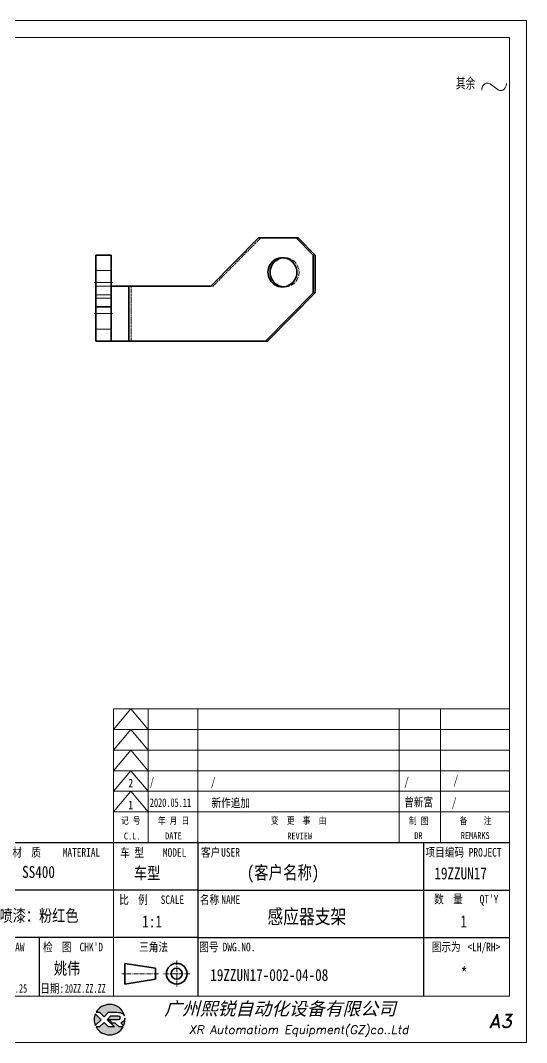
# Model space of a CAD drawing. Header units: millimetres. Extents: x 53130 to 124945, y -23470 to -1811.
# Drawn here: x 54589.2 to 54736.3, y -2526.1 to -2229.1 of the extents above; entities that cross this region are included whole.
import ezdxf
from ezdxf.enums import TextEntityAlignment as Align

# ---------------------------------------------------------------- set-up
doc = ezdxf.new("R2010")
doc.units = ezdxf.units.MM
doc.header["$LTSCALE"] = 0.5
for name, pattern in [('AM_ISO02W050x2', [3.75, 3, -0.75]), ('AM_ISO08W050x2', [9, 6, -0.75, 1.5, -0.75]), ('CENTER', [2, 1.25, -0.25, 0.25, -0.25]), ('DOT2', [0.125, 0, -0.125])]:
    doc.linetypes.add(name, pattern=pattern)
for name, color, linetype in [('DIM', 3, 'Continuous'), ('layer 1', 7, 'Continuous'), ('图\\M+19E79\\M+195B6\\M+18E9A', 7, 'Continuous'), ('图号', 7, 'Continuous'), ('图名', 7, 'Continuous'), ('数量', 7, 'Continuous'), ('材质', 7, 'Continuous'), ('表面处理', 7, 'Continuous'), ('车型', 7, 'Continuous')]:
    doc.layers.add(name, color=color, linetype=linetype)
for name, color, linetype, lineweight in [('中心线', 2, 'AM_ISO08W050x2', 18), ('图框', 7, 'Continuous', 18), ('标注线', 3, 'Continuous', 18), ('粗实线', 7, 'Continuous', 35), ('虚线', 1, 'AM_ISO02W050x2', 18)]:
    doc.layers.add(name, color=color, linetype=linetype, lineweight=lineweight)
doc.layers.add('打印', color=7, linetype='Continuous', lineweight=15, plot=False)
doc.layers.add('打印-禁用', color=7, linetype='Continuous', lineweight=15, plot=False)
doc.styles.add('STYLE1', font='')
doc.styles.add('国标', font='simfang.ttf', dxfattribs={"width": 0.8})
doc.styles.add('机械长仿宋', font='gbenor.shx', dxfattribs={"height": 1, "bigfont": 'gbcbig.shx'})
doc.styles.add('标题\\M+18E9A', font='romand.shx', dxfattribs={"oblique": 10, "bigfont": 'bigfont.shx'})
doc.styles.get('STYLE1').set_extended_font_data('SimSun')

# ---------------------------------------------------------------- blocks, each defined once
blk = doc.blocks.new('XR')
at = {"true_color": 0xfc8000}
h = blk.add_hatch(color=30, dxfattribs=at)
h.set_gradient(color1=(252, 128, 0), rotation=240, one_color=1, tint=1, name='INVCURVED')
edge = h.paths.add_edge_path()
edge.add_spline(control_points=[(-434.18, -5928.47), (-433.9, -5928.74), (-433.63, -5929.01), (-433.63, -5929.01), (-433.63, -5929.01), (-433.63, -5929.01), (-433.36, -5928.74), (-433.09, -5928.47)], knot_values=[0.5625, 0.5625, 0.5625, 0.5625, 0.625, 0.625, 0.625, 0.625, 0.6875, 0.6875, 0.6875, 0.6875], degree=3, periodic=0)
edge.add_spline(control_points=[(-433.09, -5928.47), (-432.82, -5928.2), (-432.54, -5927.93), (-432.54, -5927.93), (-432.54, -5927.93), (-432.54, -5927.93), (-432.04, -5927.93), (-431.53, -5927.93)], knot_values=[0.4375, 0.4375, 0.4375, 0.4375, 0.5, 0.5, 0.5, 0.5, 0.5625, 0.5625, 0.5625, 0.5625], degree=3, periodic=0)
edge.add_spline(control_points=[(-431.53, -5927.93), (-431.03, -5927.93), (-430.52, -5927.93), (-430.52, -5927.93), (-430.52, -5927.93), (-430, -5927.93), (-429.43, -5927.96), (-429.01, -5928.33)], knot_values=[0.25, 0.25, 0.25, 0.25, 0.3125, 0.3125, 0.3125, 0.3125, 0.4375, 0.4375, 0.4375, 0.4375], degree=3, periodic=0)
edge.add_spline(control_points=[(-429.01, -5928.33), (-428.88, -5928.44), (-428.78, -5928.59), (-428.71, -5928.75)], knot_values=[0.125, 0.125, 0.125, 0.125, 0.25, 0.25, 0.25, 0.25], degree=3, periodic=0)
edge.add_spline(control_points=[(-428.71, -5928.75), (-429.13, -5927.18), (-430.58, -5926.02), (-432.31, -5926.02)], knot_values=[0, 0, 0, 0, 0.125, 0.125, 0.125, 0.125], degree=3, periodic=0)
edge.add_spline(control_points=[(-432.31, -5926.02), (-433.72, -5926.02), (-434.94, -5926.79), (-435.58, -5927.93)], knot_values=[0.875, 0.875, 0.875, 0.875, 1, 1, 1, 1], degree=3, periodic=0)
edge.add_spline(control_points=[(-435.58, -5927.93), (-435.58, -5927.93), (-434.72, -5927.93), (-434.72, -5927.93), (-434.72, -5927.93), (-434.72, -5927.93), (-434.45, -5928.2), (-434.18, -5928.47)], knot_values=[0.6875, 0.6875, 0.6875, 0.6875, 0.8125, 0.8125, 0.8125, 0.8125, 0.875, 0.875, 0.875, 0.875], degree=3, periodic=0)
edge = h.paths.add_edge_path()
edge.add_spline(control_points=[(-434.79, -5929.26), (-435.04, -5929.02), (-435.34, -5928.72), (-435.54, -5928.53)], knot_values=[0.562504, 0.562504, 0.562504, 0.562504, 0.656252, 0.656252, 0.656252, 0.656252], degree=3, periodic=0)
edge.add_spline(control_points=[(-435.54, -5928.53), (-435.67, -5928.4), (-435.76, -5928.31), (-435.76, -5928.31), (-435.76, -5928.31), (-435.94, -5928.74), (-436.03, -5929.21), (-436.03, -5929.71)], knot_values=[0.25, 0.25, 0.25, 0.25, 0.312504, 0.312504, 0.312504, 0.312504, 0.562504, 0.562504, 0.562504, 0.562504], degree=3, periodic=0)
edge.add_spline(control_points=[(-436.03, -5929.71), (-436.03, -5930.2), (-435.94, -5930.67), (-435.76, -5931.1), (-435.76, -5931.1), (-435.4, -5930.75), (-435.05, -5930.4)], knot_values=[0.874998, 0.874998, 0.874998, 0.874998, 1.124998, 1.124998, 1.124998, 1.25, 1.25, 1.25, 1.25], degree=3, periodic=0)
edge.add_spline(control_points=[(-435.05, -5930.4), (-434.7, -5930.05), (-434.34, -5929.71), (-434.34, -5929.71), (-434.34, -5929.71), (-434.34, -5929.71), (-434.34, -5929.71), (-434.34, -5929.71)], knot_values=[0.749878, 0.749878, 0.749878, 0.749878, 0.874875, 0.874875, 0.874875, 0.874875, 0.874998, 0.874998, 0.874998, 0.874998], degree=3, periodic=0)
edge.add_spline(control_points=[(-434.34, -5929.71), (-434.34, -5929.71), (-434.34, -5929.71), (-434.34, -5929.71)], knot_values=[0.749634, 0.749634, 0.749634, 0.749634, 0.749817, 0.749817, 0.749817, 0.749817], degree=3, periodic=0)
edge.add_spline(control_points=[(-434.35, -5929.7), (-434.35, -5929.7), (-434.35, -5929.7), (-434.35, -5929.7)], knot_values=[0.738281, 0.738281, 0.738281, 0.738281, 0.742188, 0.742188, 0.742188, 0.742188], degree=3, periodic=0)
edge.add_spline(control_points=[(-434.35, -5929.7), (-434.36, -5929.69), (-434.37, -5929.68), (-434.38, -5929.67)], knot_values=[0.726563, 0.726563, 0.726563, 0.726563, 0.738281, 0.738281, 0.738281, 0.738281], degree=3, periodic=0)
edge.add_spline(control_points=[(-434.38, -5929.67), (-434.38, -5929.66), (-434.39, -5929.65), (-434.4, -5929.65)], knot_values=[0.718751, 0.718751, 0.718751, 0.718751, 0.726563, 0.726563, 0.726563, 0.726563], degree=3, periodic=0)
edge.add_spline(control_points=[(-434.4, -5929.65), (-434.42, -5929.63), (-434.45, -5929.6), (-434.47, -5929.58)], knot_values=[0.703126, 0.703126, 0.703126, 0.703126, 0.718751, 0.718751, 0.718751, 0.718751], degree=3, periodic=0)
edge.add_spline(control_points=[(-434.47, -5929.58), (-434.5, -5929.55), (-434.53, -5929.52), (-434.56, -5929.49)], knot_values=[0.687501, 0.687501, 0.687501, 0.687501, 0.703126, 0.703126, 0.703126, 0.703126], degree=3, periodic=0)
edge.add_spline(control_points=[(-434.56, -5929.49), (-434.63, -5929.42), (-434.71, -5929.35), (-434.79, -5929.26)], knot_values=[0.656252, 0.656252, 0.656252, 0.656252, 0.687501, 0.687501, 0.687501, 0.687501], degree=3, periodic=0)
at = {"true_color": 0x0348ff}
h = blk.add_hatch(color=160, dxfattribs=at)
h.set_gradient(color1=(3, 72, 255), color2=(0, 41, 153), one_color=1, tint=0.3, name='HEMISPHERICAL')
edge = h.paths.add_edge_path()
edge.add_spline(control_points=[(-432.54, -5929.67), (-432.26, -5929.95), (-431.94, -5930.23), (-431.66, -5930.51), (-431.66, -5930.51), (-431.66, -5930.51), (-431.66, -5930.51), (-431.66, -5930.51)], knot_values=[0.736842, 0.736842, 0.736842, 0.736842, 0.789474, 0.789474, 0.789474, 0.789474, 0.802633, 0.802633, 0.802633, 0.802633], degree=3, periodic=0)
edge.add_spline(control_points=[(-431.66, -5930.51), (-431.65, -5930.51), (-431.65, -5930.52), (-431.65, -5930.52)], knot_values=[0.802633, 0.802633, 0.802633, 0.802633, 0.815791, 0.815791, 0.815791, 0.815791], degree=3, periodic=0)
edge.add_spline(control_points=[(-431.65, -5930.52), (-431.64, -5930.53), (-431.64, -5930.53), (-431.64, -5930.53)], knot_values=[0.815791, 0.815791, 0.815791, 0.815791, 0.82237, 0.82237, 0.82237, 0.82237], degree=3, periodic=0)
edge.add_spline(control_points=[(-431.64, -5930.53), (-431.64, -5930.53), (-431.64, -5930.53), (-431.63, -5930.54)], knot_values=[0.82237, 0.82237, 0.82237, 0.82237, 0.828949, 0.828949, 0.828949, 0.828949], degree=3, periodic=0)
edge.add_spline(control_points=[(-431.63, -5930.54), (-431.63, -5930.54), (-431.63, -5930.54), (-431.63, -5930.54), (-431.63, -5930.54), (-431.63, -5930.54), (-431.59, -5930.54), (-431.52, -5930.54)], knot_values=[0.841901, 0.841901, 0.841901, 0.841901, 0.842105, 0.842105, 0.842105, 0.842105, 0.855264, 0.855264, 0.855264, 0.855264], degree=3, periodic=0)
edge.add_spline(control_points=[(-431.52, -5930.54), (-431.46, -5930.54), (-431.38, -5930.54), (-431.3, -5930.54)], knot_values=[0.855264, 0.855264, 0.855264, 0.855264, 0.868422, 0.868422, 0.868422, 0.868422], degree=3, periodic=0)
edge.add_spline(control_points=[(-431.3, -5930.54), (-431.26, -5930.54), (-431.22, -5930.54), (-431.18, -5930.54)], knot_values=[0.868422, 0.868422, 0.868422, 0.868422, 0.875, 0.875, 0.875, 0.875], degree=3, periodic=0)
edge.add_spline(control_points=[(-431.18, -5930.54), (-431.14, -5930.54), (-431.1, -5930.54), (-431.07, -5930.54)], knot_values=[0.875, 0.875, 0.875, 0.875, 0.881579, 0.881579, 0.881579, 0.881579], degree=3, periodic=0)
edge.add_spline(control_points=[(-431.07, -5930.54), (-431.05, -5930.54), (-431.04, -5930.54), (-431.03, -5930.54)], knot_values=[0.881579, 0.881579, 0.881579, 0.881579, 0.884869, 0.884869, 0.884869, 0.884869], degree=3, periodic=0)
edge.add_spline(control_points=[(-431.03, -5930.54), (-431.02, -5930.54), (-431, -5930.54), (-431, -5930.54)], knot_values=[0.884869, 0.884869, 0.884869, 0.884869, 0.888158, 0.888158, 0.888158, 0.888158], degree=3, periodic=0)
edge.add_spline(control_points=[(-431, -5930.54), (-430.99, -5930.54), (-430.99, -5930.54), (-430.98, -5930.54)], knot_values=[0.888158, 0.888158, 0.888158, 0.888158, 0.889803, 0.889803, 0.889803, 0.889803], degree=3, periodic=0)
edge.add_spline(control_points=[(-430.98, -5930.54), (-430.98, -5930.54), (-430.98, -5930.54), (-430.97, -5930.54)], knot_values=[0.889803, 0.889803, 0.889803, 0.889803, 0.891447, 0.891447, 0.891447, 0.891447], degree=3, periodic=0)
edge.add_spline(control_points=[(-430.97, -5930.54), (-430.97, -5930.54), (-430.97, -5930.54), (-430.97, -5930.54)], knot_values=[0.891447, 0.891447, 0.891447, 0.891447, 0.89227, 0.89227, 0.89227, 0.89227], degree=3, periodic=0)
edge.add_spline(control_points=[(-430.97, -5930.54), (-430.97, -5930.54), (-430.97, -5930.54), (-430.97, -5930.54)], knot_values=[0.89227, 0.89227, 0.89227, 0.89227, 0.893092, 0.893092, 0.893092, 0.893092], degree=3, periodic=0)
edge.add_spline(control_points=[(-430.97, -5930.54), (-430.97, -5930.54), (-430.97, -5930.54), (-430.97, -5930.54)], knot_values=[0.893092, 0.893092, 0.893092, 0.893092, 0.893503, 0.893503, 0.893503, 0.893503], degree=3, periodic=0)
edge.add_spline(control_points=[(-430.97, -5930.54), (-430.97, -5930.54), (-430.97, -5930.54), (-430.97, -5930.54)], knot_values=[0.893503, 0.893503, 0.893503, 0.893503, 0.893914, 0.893914, 0.893914, 0.893914], degree=3, periodic=0)
edge.add_spline(control_points=[(-430.97, -5930.54), (-430.97, -5930.54), (-430.97, -5930.54), (-430.97, -5930.54)], knot_values=[0.893914, 0.893914, 0.893914, 0.893914, 0.89412, 0.89412, 0.89412, 0.89412], degree=3, periodic=0)
edge.add_spline(control_points=[(-430.97, -5930.54), (-430.97, -5930.54), (-430.97, -5930.54), (-430.97, -5930.54)], knot_values=[0.89412, 0.89412, 0.89412, 0.89412, 0.894326, 0.894326, 0.894326, 0.894326], degree=3, periodic=0)
edge.add_spline(control_points=[(-430.97, -5930.54), (-430.97, -5930.54), (-430.97, -5930.54), (-430.97, -5930.54)], knot_values=[0.894428, 0.894428, 0.894428, 0.894428, 0.894531, 0.894531, 0.894531, 0.894531], degree=3, periodic=0)
edge.add_spline(control_points=[(-430.97, -5930.54), (-430.97, -5930.54), (-430.97, -5930.54), (-430.97, -5930.54)], knot_values=[0.894531, 0.894531, 0.894531, 0.894531, 0.894583, 0.894583, 0.894583, 0.894583], degree=3, periodic=0)
edge.add_spline(control_points=[(-430.97, -5930.54), (-430.97, -5930.54), (-430.97, -5930.54), (-430.97, -5930.54), (-430.97, -5930.54), (-430.97, -5930.54), (-430.73, -5930.78), (-430.49, -5931.01)], knot_values=[0.894685, 0.894685, 0.894685, 0.894685, 0.894737, 0.894737, 0.894737, 0.894737, 0.921052, 0.921052, 0.921052, 0.921052], degree=3, periodic=0)
edge.add_spline(control_points=[(-430.49, -5931.01), (-430.26, -5931.24), (-430.02, -5931.48), (-430.02, -5931.48)], knot_values=[0.921052, 0.921052, 0.921052, 0.921052, 0.947368, 0.947368, 0.947368, 0.947368], degree=3, periodic=0)
edge.add_spline(control_points=[(-430.02, -5931.48), (-430.02, -5931.48), (-430.02, -5931.48), (-430.02, -5931.48)], knot_values=[0.947522, 0.947522, 0.947522, 0.947522, 0.947573, 0.947573, 0.947573, 0.947573], degree=3, periodic=0)
edge.add_spline(control_points=[(-430.02, -5931.48), (-430.02, -5931.48), (-430.02, -5931.48), (-430.02, -5931.48)], knot_values=[0.947573, 0.947573, 0.947573, 0.947573, 0.947676, 0.947676, 0.947676, 0.947676], degree=3, periodic=0)
edge.add_spline(control_points=[(-430.02, -5931.48), (-430.02, -5931.48), (-430.02, -5931.48), (-430.02, -5931.48)], knot_values=[0.947676, 0.947676, 0.947676, 0.947676, 0.947779, 0.947779, 0.947779, 0.947779], degree=3, periodic=0)
edge.add_spline(control_points=[(-430.02, -5931.48), (-430.02, -5931.48), (-430.02, -5931.48), (-430.02, -5931.48)], knot_values=[0.947779, 0.947779, 0.947779, 0.947779, 0.947984, 0.947984, 0.947984, 0.947984], degree=3, periodic=0)
edge.add_spline(control_points=[(-430.02, -5931.48), (-430.02, -5931.48), (-430.02, -5931.48), (-430.02, -5931.48)], knot_values=[0.947984, 0.947984, 0.947984, 0.947984, 0.94819, 0.94819, 0.94819, 0.94819], degree=3, periodic=0)
edge.add_spline(control_points=[(-430.02, -5931.48), (-430.02, -5931.48), (-430.02, -5931.48), (-430.02, -5931.48)], knot_values=[0.94819, 0.94819, 0.94819, 0.94819, 0.948601, 0.948601, 0.948601, 0.948601], degree=3, periodic=0)
edge.add_spline(control_points=[(-430.02, -5931.48), (-430.02, -5931.48), (-430.02, -5931.48), (-430.02, -5931.48)], knot_values=[0.948601, 0.948601, 0.948601, 0.948601, 0.949012, 0.949012, 0.949012, 0.949012], degree=3, periodic=0)
edge.add_spline(control_points=[(-430.02, -5931.48), (-430.02, -5931.48), (-430.01, -5931.48), (-430.01, -5931.48)], knot_values=[0.949012, 0.949012, 0.949012, 0.949012, 0.949834, 0.949834, 0.949834, 0.949834], degree=3, periodic=0)
edge.add_spline(control_points=[(-430.01, -5931.48), (-430.01, -5931.48), (-430.01, -5931.48), (-430.01, -5931.48)], knot_values=[0.949834, 0.949834, 0.949834, 0.949834, 0.950657, 0.950657, 0.950657, 0.950657], degree=3, periodic=0)
edge.add_spline(control_points=[(-430.01, -5931.48), (-430.01, -5931.48), (-430, -5931.48), (-430, -5931.48)], knot_values=[0.950657, 0.950657, 0.950657, 0.950657, 0.952301, 0.952301, 0.952301, 0.952301], degree=3, periodic=0)
edge.add_spline(control_points=[(-430, -5931.48), (-429.99, -5931.48), (-429.98, -5931.48), (-429.98, -5931.48)], knot_values=[0.952301, 0.952301, 0.952301, 0.952301, 0.953946, 0.953946, 0.953946, 0.953946], degree=3, periodic=0)
edge.add_spline(control_points=[(-429.98, -5931.48), (-429.96, -5931.48), (-429.95, -5931.48), (-429.93, -5931.48)], knot_values=[0.953946, 0.953946, 0.953946, 0.953946, 0.957236, 0.957236, 0.957236, 0.957236], degree=3, periodic=0)
edge.add_spline(control_points=[(-429.93, -5931.48), (-429.91, -5931.48), (-429.89, -5931.48), (-429.87, -5931.48)], knot_values=[0.957236, 0.957236, 0.957236, 0.957236, 0.960525, 0.960525, 0.960525, 0.960525], degree=3, periodic=0)
edge.add_spline(control_points=[(-429.87, -5931.48), (-429.82, -5931.48), (-429.77, -5931.48), (-429.71, -5931.48)], knot_values=[0.960525, 0.960525, 0.960525, 0.960525, 0.967104, 0.967104, 0.967104, 0.967104], degree=3, periodic=0)
edge.add_spline(control_points=[(-429.71, -5931.48), (-429.65, -5931.48), (-429.59, -5931.48), (-429.53, -5931.48)], knot_values=[0.967104, 0.967104, 0.967104, 0.967104, 0.973683, 0.973683, 0.973683, 0.973683], degree=3, periodic=0)
edge.add_spline(control_points=[(-429.53, -5931.48), (-429.41, -5931.48), (-429.29, -5931.48), (-429.19, -5931.48)], knot_values=[0.973683, 0.973683, 0.973683, 0.973683, 0.98684, 0.98684, 0.98684, 0.98684], degree=3, periodic=0)
edge.add_spline(control_points=[(-429.19, -5931.48), (-429.1, -5931.48), (-429.04, -5931.48), (-429.04, -5931.48), (-429.67, -5932.62), (-430.9, -5933.39), (-432.31, -5933.39)], knot_values=[0.98684, 0.98684, 0.98684, 0.98684, 1, 1, 1, 1.052632, 1.052632, 1.052632, 1.052632], degree=3, periodic=0)
edge.add_spline(control_points=[(-432.31, -5933.39), (-433.72, -5933.39), (-434.94, -5932.62), (-435.58, -5931.48), (-435.58, -5931.48), (-435.58, -5931.48), (-435.36, -5931.48), (-435.15, -5931.48)], knot_values=[0.052632, 0.052632, 0.052632, 0.052632, 0.105263, 0.105263, 0.105263, 0.105263, 0.131579, 0.131579, 0.131579, 0.131579], degree=3, periodic=0)
edge.add_spline(control_points=[(-435.15, -5931.48), (-434.93, -5931.48), (-434.72, -5931.48), (-434.72, -5931.48), (-434.72, -5931.48), (-434.72, -5931.48), (-434.45, -5931.21), (-434.18, -5930.94)], knot_values=[0.131579, 0.131579, 0.131579, 0.131579, 0.157895, 0.157895, 0.157895, 0.157895, 0.184211, 0.184211, 0.184211, 0.184211], degree=3, periodic=0)
edge.add_spline(control_points=[(-434.18, -5930.94), (-433.9, -5930.67), (-433.63, -5930.4), (-433.63, -5930.4), (-433.63, -5930.4), (-433.63, -5930.4), (-433.36, -5930.67), (-433.09, -5930.94)], knot_values=[0.184211, 0.184211, 0.184211, 0.184211, 0.210526, 0.210526, 0.210526, 0.210526, 0.236842, 0.236842, 0.236842, 0.236842], degree=3, periodic=0)
edge.add_spline(control_points=[(-433.09, -5930.94), (-432.82, -5931.21), (-432.54, -5931.48), (-432.54, -5931.48), (-432.54, -5931.48), (-432.54, -5931.48), (-432.19, -5931.48), (-431.83, -5931.48)], knot_values=[0.236842, 0.236842, 0.236842, 0.236842, 0.263158, 0.263158, 0.263158, 0.263158, 0.289474, 0.289474, 0.289474, 0.289474], degree=3, periodic=0)
edge.add_spline(control_points=[(-431.83, -5931.48), (-431.48, -5931.48), (-431.12, -5931.48), (-431.12, -5931.48), (-431.12, -5931.48), (-431.12, -5931.48), (-431.57, -5931.03), (-432.02, -5930.59)], knot_values=[0.289474, 0.289474, 0.289474, 0.289474, 0.315789, 0.315789, 0.315789, 0.315789, 0.342105, 0.342105, 0.342105, 0.342105], degree=3, periodic=0)
edge.add_spline(control_points=[(-432.02, -5930.59), (-432.47, -5930.15), (-432.92, -5929.71), (-432.92, -5929.71), (-432.92, -5929.71), (-432.92, -5929.71), (-432.71, -5929.5), (-432.5, -5929.29)], knot_values=[0.342105, 0.342105, 0.342105, 0.342105, 0.368421, 0.368421, 0.368421, 0.368421, 0.394737, 0.394737, 0.394737, 0.394737], degree=3, periodic=0)
edge.add_spline(control_points=[(-432.5, -5929.29), (-432.3, -5929.09), (-432.09, -5928.88), (-432.09, -5928.88)], knot_values=[0.394737, 0.394737, 0.394737, 0.394737, 0.421053, 0.421053, 0.421053, 0.421053], degree=3, periodic=0)
edge.add_spline(control_points=[(-432.09, -5928.88), (-432.09, -5928.88), (-432.06, -5928.86), (-432.06, -5928.86)], knot_values=[0.421053, 0.421053, 0.421053, 0.421053, 0.473684, 0.473684, 0.473684, 0.473684], degree=3, periodic=0)
edge.add_spline(control_points=[(-432.06, -5928.86), (-432.06, -5928.86), (-432.06, -5928.86), (-432.06, -5928.86), (-432.06, -5928.86), (-432.06, -5928.86), (-430.4, -5928.86), (-430.26, -5928.86)], knot_values=[0.473684, 0.473684, 0.473684, 0.473684, 0.473684, 0.473684, 0.473684, 0.473684, 0.526316, 0.526316, 0.526316, 0.526316], degree=3, periodic=0)
edge.add_spline(control_points=[(-430.26, -5928.86), (-429.54, -5928.86), (-429.62, -5929.4), (-429.83, -5929.55)], knot_values=[0.526316, 0.526316, 0.526316, 0.526316, 0.578947, 0.578947, 0.578947, 0.578947], degree=3, periodic=0)
edge.add_spline(control_points=[(-429.83, -5929.55), (-429.94, -5929.62), (-430.08, -5929.65), (-430.26, -5929.65), (-430.26, -5929.65), (-430.26, -5929.65), (-430.48, -5929.65), (-430.71, -5929.66)], knot_values=[0.578947, 0.578947, 0.578947, 0.578947, 0.631579, 0.631579, 0.631579, 0.631579, 0.657895, 0.657895, 0.657895, 0.657895], degree=3, periodic=0)
edge.add_spline(control_points=[(-430.71, -5929.66), (-430.93, -5929.66), (-431.15, -5929.67), (-431.15, -5929.67), (-431.15, -5929.67), (-431.15, -5929.67), (-432.54, -5929.67), (-432.54, -5929.67)], knot_values=[0.657895, 0.657895, 0.657895, 0.657895, 0.684211, 0.684211, 0.684211, 0.684211, 0.736842, 0.736842, 0.736842, 0.736842], degree=3, periodic=0)
edge = h.paths.add_edge_path()
edge.add_spline(control_points=[(-428.6, -5929.32), (-428.61, -5929.67), (-428.76, -5930), (-429.06, -5930.22)], knot_values=[0.8, 0.8, 0.8, 0.8, 1, 1, 1, 1], degree=3, periodic=0)
edge.add_spline(control_points=[(-429.06, -5930.22), (-429.22, -5930.34), (-429.41, -5930.43), (-429.61, -5930.48)], knot_values=[0.6, 0.6, 0.6, 0.6, 0.8, 0.8, 0.8, 0.8], degree=3, periodic=0)
edge.add_spline(control_points=[(-429.61, -5930.48), (-429.61, -5930.48), (-428.9, -5931.19), (-428.9, -5931.19), (-428.9, -5931.19), (-428.69, -5930.73), (-428.58, -5930.23), (-428.58, -5929.71)], knot_values=[0.2, 0.2, 0.2, 0.2, 0.4, 0.4, 0.4, 0.4, 0.6, 0.6, 0.6, 0.6], degree=3, periodic=0)
edge.add_spline(control_points=[(-428.58, -5929.71), (-428.58, -5929.58), (-428.59, -5929.45), (-428.6, -5929.32)], knot_values=[0, 0, 0, 0, 0.2, 0.2, 0.2, 0.2], degree=3, periodic=0)
at = {"layer": 'layer 1', "color": 30}
for points, knots in [([(-432.31, -5926.02), (-430.58, -5926.02), (-429.13, -5927.18), (-428.71, -5928.75), (-428.71, -5928.75), (-428.78, -5928.59), (-428.88, -5928.44), (-429.01, -5928.33), (-429.01, -5928.33), (-429.43, -5927.96), (-430, -5927.93), (-430.52, -5927.93), (-430.52, -5927.93), (-430.52, -5927.93), (-432.54, -5927.93), (-432.54, -5927.93), (-432.54, -5927.93), (-432.54, -5927.93), (-433.63, -5929.01), (-433.63, -5929.01), (-433.63, -5929.01), (-433.63, -5929.01), (-434.72, -5927.93), (-434.72, -5927.93), (-434.72, -5927.93), (-434.72, -5927.93), (-435.58, -5927.93), (-435.58, -5927.93), (-435.58, -5927.93), (-434.94, -5926.79), (-433.72, -5926.02), (-432.31, -5926.02)], [0, 0, 0, 0, 0.125, 0.125, 0.125, 0.125, 0.25, 0.25, 0.25, 0.25, 0.375, 0.375, 0.375, 0.375, 0.5, 0.5, 0.5, 0.5, 0.625, 0.625, 0.625, 0.625, 0.75, 0.75, 0.75, 0.75, 0.875, 0.875, 0.875, 0.875, 1, 1, 1, 1]), ([(-435.76, -5931.1), (-435.94, -5930.67), (-436.03, -5930.2), (-436.03, -5929.71), (-436.03, -5929.71), (-436.03, -5929.21), (-435.94, -5928.74), (-435.76, -5928.31), (-435.76, -5928.31), (-435.76, -5928.31), (-434.34, -5929.71), (-434.34, -5929.71), (-434.34, -5929.71), (-434.34, -5929.71), (-435.76, -5931.1), (-435.76, -5931.1)], [0, 0, 0, 0, 0.25, 0.25, 0.25, 0.25, 0.5, 0.5, 0.5, 0.5, 0.75, 0.75, 0.75, 0.75, 1, 1, 1, 1])]:
    blk.add_open_spline(points, degree=3, knots=knots, dxfattribs=at)
at = {"layer": 'layer 1', "color": 154}
for points, knots in [([(-429.04, -5931.48), (-429.67, -5932.62), (-430.9, -5933.39), (-432.31, -5933.39), (-432.31, -5933.39), (-433.72, -5933.39), (-434.94, -5932.62), (-435.58, -5931.48), (-435.58, -5931.48), (-435.58, -5931.48), (-434.72, -5931.48), (-434.72, -5931.48), (-434.72, -5931.48), (-434.72, -5931.48), (-433.63, -5930.4), (-433.63, -5930.4), (-433.63, -5930.4), (-433.63, -5930.4), (-432.54, -5931.48), (-432.54, -5931.48), (-432.54, -5931.48), (-432.54, -5931.48), (-431.12, -5931.48), (-431.12, -5931.48), (-431.12, -5931.48), (-431.12, -5931.48), (-432.92, -5929.71), (-432.92, -5929.71), (-432.92, -5929.71), (-432.92, -5929.71), (-432.09, -5928.88), (-432.09, -5928.88), (-432.09, -5928.88), (-432.09, -5928.88), (-432.06, -5928.86), (-432.06, -5928.86), (-432.06, -5928.86), (-432.06, -5928.86), (-430.4, -5928.86), (-430.26, -5928.86), (-430.26, -5928.86), (-429.54, -5928.86), (-429.62, -5929.4), (-429.83, -5929.55), (-429.83, -5929.55), (-429.94, -5929.62), (-430.08, -5929.65), (-430.26, -5929.65), (-430.26, -5929.65), (-430.26, -5929.65), (-431.15, -5929.67), (-431.15, -5929.67), (-431.15, -5929.67), (-431.15, -5929.67), (-432.54, -5929.67), (-432.54, -5929.67), (-432.54, -5929.67), (-432.26, -5929.95), (-431.94, -5930.23), (-431.66, -5930.51), (-431.66, -5930.51), (-431.66, -5930.51), (-431.63, -5930.54), (-431.63, -5930.54), (-431.63, -5930.54), (-431.63, -5930.54), (-430.97, -5930.54), (-430.97, -5930.54), (-430.97, -5930.54), (-430.97, -5930.54), (-430.02, -5931.48), (-430.02, -5931.48), (-430.02, -5931.48), (-430.02, -5931.48), (-429.04, -5931.48), (-429.04, -5931.48)], [0, 0, 0, 0, 0.052632, 0.052632, 0.052632, 0.052632, 0.105263, 0.105263, 0.105263, 0.105263, 0.157895, 0.157895, 0.157895, 0.157895, 0.210526, 0.210526, 0.210526, 0.210526, 0.263158, 0.263158, 0.263158, 0.263158, 0.315789, 0.315789, 0.315789, 0.315789, 0.368421, 0.368421, 0.368421, 0.368421, 0.421053, 0.421053, 0.421053, 0.421053, 0.473684, 0.473684, 0.473684, 0.473684, 0.526316, 0.526316, 0.526316, 0.526316, 0.578947, 0.578947, 0.578947, 0.578947, 0.631579, 0.631579, 0.631579, 0.631579, 0.684211, 0.684211, 0.684211, 0.684211, 0.736842, 0.736842, 0.736842, 0.736842, 0.789474, 0.789474, 0.789474, 0.789474, 0.842105, 0.842105, 0.842105, 0.842105, 0.894737, 0.894737, 0.894737, 0.894737, 0.947368, 0.947368, 0.947368, 0.947368, 1, 1, 1, 1]), ([(-428.6, -5929.32), (-428.59, -5929.45), (-428.58, -5929.58), (-428.58, -5929.71), (-428.58, -5929.71), (-428.58, -5930.23), (-428.69, -5930.73), (-428.9, -5931.19), (-428.9, -5931.19), (-428.9, -5931.19), (-429.61, -5930.48), (-429.61, -5930.48), (-429.61, -5930.48), (-429.41, -5930.43), (-429.22, -5930.34), (-429.06, -5930.22), (-429.06, -5930.22), (-428.76, -5930), (-428.61, -5929.67), (-428.6, -5929.32)], [0, 0, 0, 0, 0.2, 0.2, 0.2, 0.2, 0.4, 0.4, 0.4, 0.4, 0.6, 0.6, 0.6, 0.6, 0.8, 0.8, 0.8, 0.8, 1, 1, 1, 1])]:
    blk.add_open_spline(points, degree=3, knots=knots, dxfattribs=at)
blk = doc.blocks.new('GZDEH零件A3图框V01版')
at = {"layer": '中心线', "color": 1, "linetype": 'CENTER', "lineweight": 5, "ltscale": 2}
for p, q in [((3175.82, -1822.66), (3175.82, -1830.26)), ((3170.49, -1826.46), (3159.89, -1826.46)), ((3179.62, -1826.46), (3172.02, -1826.46))]:
    blk.add_line(p, q, dxfattribs=at)
at = {"layer": '图\\M+19E79\\M+195B6\\M+18E9A', "color": 7}
blk.add_line((3272.49, -1788.46), (3092.49, -1788.46), dxfattribs=at)
at = {"layer": '图\\M+19E79\\M+195B6\\M+18E9A', "color": 9}
for p, q in [((3272.49, -1788.46), (3092.49, -1788.46)), ((3181.99, -1788.46), (3181.99, -1832.96)), ((3247.49, -1788.46), (3247.49, -1832.96)), ((3181.99, -1802.21), (3092.49, -1802.21)), ((3181.99, -1802.21), (3272.49, -1802.21)), ((3181.99, -1815.96), (3092.49, -1815.96)), ((3135.83, -1815.96), (3135.83, -1832.96)), ((3135.83, -1815.96), (3135.83, -1832.96)), ((3181.99, -1815.96), (3272.49, -1815.96))]:
    blk.add_line(p, q, dxfattribs=at)
at = {"layer": '图框', "linetype": 'Continuous'}
for p, q in [((3272.49, -1554.46), (2882.49, -1554.46)), ((3272.49, -1832.96), (3272.49, -1554.46)), ((3157.49, -1749.46), (3272.49, -1749.46)), ((3157.49, -1832.96), (3157.49, -1749.46)), ((2882.49, -1832.96), (3272.49, -1832.96))]:
    blk.add_line(p, q, dxfattribs=at)
at = {"layer": '图框', "color": 9}
for p, q in [((3157.49, -1755.46), (3162.49, -1749.46)), ((3162.49, -1749.46), (3167.49, -1755.46)), ((3167.49, -1788.46), (3167.49, -1749.46)), ((3240.49, -1788.46), (3240.49, -1749.46)), ((3252.49, -1749.46), (3252.49, -1788.46)), ((3157.49, -1755.46), (3272.49, -1755.46)), ((3157.49, -1761.46), (3162.49, -1755.46)), ((3162.49, -1755.46), (3167.49, -1761.46)), ((3157.49, -1761.46), (3272.49, -1761.46)), ((3157.49, -1767.46), (3162.49, -1761.46)), ((3162.49, -1761.46), (3167.49, -1767.46)), ((3157.49, -1767.46), (3272.49, -1767.46)), ((3157.49, -1773.46), (3162.49, -1767.46)), ((3162.49, -1767.46), (3167.49, -1773.46)), ((3157.49, -1773.46), (3272.49, -1773.46)), ((3157.49, -1779.46), (3162.49, -1773.46)), ((3162.49, -1773.46), (3167.49, -1779.46)), ((3157.49, -1779.46), (3272.49, -1779.46))]:
    blk.add_line(p, q, dxfattribs=at)
at = {"layer": '图框', "color": 9, "linetype": 'Continuous'}
blk.add_line((3181.99, -1749.46), (3181.99, -1832.96), dxfattribs=at)
at = {"layer": '图框', "color": 2, "linetype": 'ByBlock', "lineweight": 35}
for p, q in [((3169.69, -1824.86), (3160.69, -1823.46)), ((3160.69, -1829.46), (3160.69, -1823.46)), ((3169.69, -1824.86), (3169.69, -1828.06)), ((3169.69, -1828.06), (3160.69, -1829.46))]:
    blk.add_line(p, q, dxfattribs=at)
for radius in [3, 1.6]:
    blk.add_circle((3175.82, -1826.46), radius, dxfattribs=at)
at = {"layer": '打印-禁用', "linetype": 'Continuous'}
for p, q in [((3277.49, -1549.46), (2857.49, -1549.46)), ((3277.49, -1846.46), (3277.49, -1549.46)), ((2857.49, -1846.46), (3277.49, -1846.46))]:
    blk.add_line(p, q, dxfattribs=at)
at = {"layer": 'DIM', "xscale": 1.199999999999818, "yscale": 1.199999999999818, "zscale": 1.199999999999818}
blk.add_blockref('XR', (3675.07, 5275.84), dxfattribs=at)
at = {"layer": '图\\M+19E79\\M+195B6\\M+18E9A', "color": 9, "style": '国标', "width": 0.8}
for s, p in [('材  质', (3128.04, -1792.46)), ('项目编码 PROJECT', (3248.13, -1792.43)), ('比  例\u3000', (3159.1, -1806.21)), ('SCALE', (3171.15, -1806.21)), ('名称\u3000', (3182.54, -1806.21)), ('NAME', (3188.8, -1806.21)), ('数  量', (3250.61, -1806.05)), ("QT'Y ", (3263.86, -1806.05)), (' DRAW', (3124.78, -1819.96)), ("CHK'D", (3147.58, -1819.96)), ('三角法', (3164.9, -1819.96)), ('图号', (3182.36, -1819.96)), ('DWG.NO.', (3189.16, -1819.96)), ('图示为', (3249.94, -1819.93)), ('<LH/RH>', (3260.31, -1819.93))]:
    blk.add_text(s, height=2.5, dxfattribs=at).set_placement(p)
for s, p in [('MATERIAL', (3148.14, -1792.46)), ('客户', (3185.68, -1792.46)), ('USER', (3191.46, -1792.46)), ('检  图', (3141.11, -1819.96)), ('日期:', (3139.62, -1832))]:
    blk.add_text(s, height=2.5, dxfattribs=at).set_placement(p, align=Align.CENTER)
for s, p in [('车 型', (3162.87, -1791.2)), ('MODEL', (3175.2, -1791.24))]:
    blk.add_text(s, height=2.5, dxfattribs=at).set_placement(p, align=Align.MIDDLE)
at = {"layer": '图\\M+19E79\\M+195B6\\M+18E9A', "color": 7, "lineweight": -3, "style": 'STYLE1', "oblique": 15}
blk.add_text('广州熙锐自动化设备有限公司 ', height=3.8, dxfattribs=at).set_placement((3172.16, -1838.51))
at = {"layer": '图\\M+19E79\\M+195B6\\M+18E9A', "color": 7, "style": '标题\\M+18E9A', "oblique": 10}
for s, height, p in [('A3', 4, (3269.91, -1840.2)), ('XR Automatiom Equipment(GZ)co..Ltd', 2.5, (3211.26, -1842.9))]:
    blk.add_text(s, height=height, dxfattribs=at).set_placement(p, align=Align.MIDDLE)
at = {"layer": '图框', "color": 9, "style": '国标', "width": 0.8}
for s, p in [('记 号', (3162.47, -1782.94)), ('年 月 日', (3174.9, -1782.98)), ('变  更  事  由', (3211.24, -1782.93)), ('C.L.', (3162.86, -1787.45)), ('DATE', (3174.85, -1787.42)), ('REVIEW', (3211.55, -1787.45))]:
    blk.add_text(s, height=2, dxfattribs=at).set_placement(p, align=Align.CENTER)
for s, p in [('制 图', (3246.15, -1781.95)), ('备    注', (3262.68, -1781.92)), ('DR', (3246.06, -1786.34)), ('REMARKS', (3262.57, -1786.32))]:
    blk.add_text(s, height=2, dxfattribs=at).set_placement(p, align=Align.MIDDLE)
blk = doc.blocks.new('DEH A3')
at = {"layer": '图框'}
blk.add_blockref('GZDEH零件A3图框V01版', (-2857.49, 1846.46), dxfattribs=at)
blk = doc.blocks.new('其余不去材料')
at = {"layer": '标注线', "color": 2, "lineweight": 13}
for points in [[(0, 0.17), (0.01, 0.48), (0.07, 0.79), (0.16, 1.09), (0.28, 1.36), (0.44, 1.6), (0.62, 1.8), (0.82, 1.97), (1.04, 2.09), (1.26, 2.17), (1.49, 2.21), (1.72, 2.21), (1.94, 2.17), (2.37, 1.97), (2.41, 1.95)], [(2.41, 1.95), (3.55, 1.11), (4.7, 0.27)], [(4.7, 0.27), (4.91, 0.14), (5.14, 0.05), (5.37, 0), (5.6, 0), (5.82, 0.04), (6.04, 0.11), (6.45, 0.38), (6.79, 0.8), (7.02, 1.34), (7.11, 1.95), (7.11, 2.09)]]:
    blk.add_lwpolyline(points, dxfattribs=at)
at = {"layer": '标注线', "color": 7, "linetype": 'DOT2', "style": '机械长仿宋'}
blk.add_text('其余', height=3.5, dxfattribs=at).set_placement((-7.56, 0.3))

msp = doc.modelspace()

# ---------------------------------------------------------------- linework, layer by layer
at = {"layer": '中心线', "ltscale": 0.134998}
for p, q in [((54610.617, -2305.296), (54616.017, -2305.296)), ((54610.617, -2314.296), (54616.017, -2314.296))]:
    msp.add_line(p, q, dxfattribs=at)
at = {"layer": '打印'}
msp.add_lwpolyline([(54316.274, -2229.107), (54736.274, -2229.107), (54736.274, -2526.107), (54316.274, -2526.107)], close=True, dxfattribs=at)
at = {"layer": '粗实线', "ltscale": 0.492573}
msp.add_line((54658.389, -2292.296), (54644.525, -2306.296), dxfattribs=at)
at = {"layer": '粗实线', "ltscale": 0.272314}
msp.add_line((54669.281, -2292.296), (54658.389, -2292.296), dxfattribs=at)
at = {"layer": '粗实线', "ltscale": 0.015662}
msp.add_line((54669.281, -2292.296), (54669.908, -2292.296), dxfattribs=at)
at = {"layer": '粗实线', "ltscale": 0.175924}
msp.add_line((54674.233, -2297.296), (54669.281, -2292.296), dxfattribs=at)
at = {"layer": '粗实线', "ltscale": 0.175916}
msp.add_line((54674.859, -2297.296), (54669.908, -2292.296), dxfattribs=at)
at = {"layer": '粗实线', "ltscale": 0.375}
for p, q in [((54611.067, -2312.296), (54611.067, -2297.296)), ((54615.567, -2312.296), (54615.567, -2297.296))]:
    msp.add_line(p, q, dxfattribs=at)
at = {"layer": '粗实线', "ltscale": 0.1125}
for p, q in [((54611.067, -2297.296), (54615.567, -2297.296)), ((54611.067, -2312.296), (54615.567, -2312.296)), ((54611.067, -2322.296), (54615.567, -2322.296))]:
    msp.add_line(p, q, dxfattribs=at)
at = {"layer": '粗实线', "ltscale": 0.275002}
for p, q in [((54674.233, -2308.296), (54674.233, -2297.296)), ((54674.859, -2308.296), (54674.859, -2297.296))]:
    msp.add_line(p, q, dxfattribs=at)
at = {"layer": '粗实线', "ltscale": 0.015649}
for p, q in [((54674.233, -2297.296), (54674.859, -2297.296)), ((54674.233, -2308.296), (54674.859, -2308.296)), ((54660.369, -2322.296), (54660.995, -2322.296))]:
    msp.add_line(p, q, dxfattribs=at)
at = {"layer": '粗实线', "ltscale": 0.128149}
for p, q in [((54615.567, -2306.296), (54620.693, -2306.296)), ((54615.567, -2322.296), (54620.693, -2322.296))]:
    msp.add_line(p, q, dxfattribs=at)
at = {"layer": '粗实线', "ltscale": 0.4}
msp.add_line((54620.693, -2306.296), (54620.693, -2322.296), dxfattribs=at)
at = {"layer": '粗实线'}
for p, q in [((54641.067, -2306.296), (54620.693, -2306.296)), ((54660.369, -2322.296), (54620.693, -2322.296))]:
    msp.add_line(p, q, dxfattribs=at)
at = {"layer": '粗实线', "ltscale": 0.08645}
msp.add_line((54644.525, -2306.296), (54641.067, -2306.296), dxfattribs=at)
at = {"layer": '粗实线', "ltscale": 0.492572}
for p, q in [((54674.233, -2308.296), (54660.369, -2322.296)), ((54674.859, -2308.296), (54660.995, -2322.296))]:
    msp.add_line(p, q, dxfattribs=at)
at = {"layer": '粗实线', "ltscale": 0.25}
for p, q in [((54611.067, -2312.296), (54611.067, -2322.296)), ((54615.567, -2322.296), (54615.567, -2312.296))]:
    msp.add_line(p, q, dxfattribs=at)
at = {"layer": '粗实线'}
for centre, start_param, end_param in [((54665.321, -2302.296), 0.0000291, 2.0707963), ((54665.947, -2302.296), 0.0744669, 2.0707963), ((54665.321, -2302.296), 3.1416217, 6.2832144), ((54665.321, -2302.296), 2.0707963, 3.1416217), ((54665.947, -2302.296), 2.0707963, 3.0671152)]:
    msp.add_ellipse(centre, major_axis=(0, 4.25), ratio=0.9902681, start_param=start_param, end_param=end_param, dxfattribs=at)
at = {"layer": '虚线', "ltscale": 0.492573}
msp.add_line((54659.015, -2292.296), (54645.151, -2306.296), dxfattribs=at)
at = {"layer": '虚线', "ltscale": 0.015649}
for p, q in [((54665.947, -2298.046), (54665.321, -2298.046)), ((54645.151, -2306.296), (54644.525, -2306.296))]:
    msp.add_line(p, q, dxfattribs=at)
at = {"layer": '虚线', "ltscale": 0.1125}
for p, q in [((54611.067, -2301.796), (54615.567, -2301.796)), ((54611.067, -2306.296), (54615.567, -2306.296)), ((54611.067, -2308.796), (54615.567, -2308.796)), ((54611.067, -2309.796), (54615.567, -2309.796)), ((54611.067, -2318.796), (54615.567, -2318.796))]:
    msp.add_line(p, q, dxfattribs=at)
at = {"layer": '虚线', "ltscale": 0.4}
msp.add_line((54621.32, -2306.296), (54621.32, -2322.296), dxfattribs=at)
at = {"layer": '虚线', "ltscale": 0.015662}
msp.add_line((54665.947, -2306.546), (54665.321, -2306.546), dxfattribs=at)
at = {"layer": '虚线'}
for start_param, end_param in [(0.0000291, 0.0744669), (3.1416217, 6.2832144), (3.0671152, 3.1416217)]:
    msp.add_ellipse((54665.947, -2302.296), major_axis=(0, 4.25), ratio=0.9902681, start_param=start_param, end_param=end_param, dxfattribs=at)

# ---------------------------------------------------------------- block references
at = {"layer": '图框'}
msp.add_blockref('DEH A3', (54316.274, -2526.107), dxfattribs=at)
at = {"layer": '标注线'}
msp.add_blockref('其余不去材料', (54723.306, -2249.495), dxfattribs=at)

# ---------------------------------------------------------------- texts
at = {"layer": '图\\M+19E79\\M+195B6\\M+18E9A', "color": 3, "style": '国标'}
for s, height, width, p in [('2', 2.5, 0.8, (54620.552, -2451.951)), ('/', 2.5, 0.705904, (54626.784, -2451.635)), ('/', 2.5, 0.8, (54644.52, -2451.635)), ('/', 2.5, 0.8, (54700.725, -2451.536)), ('/', 2.5, 0.8, (54715.02, -2451.165)), ('1', 2.5, 0.8, (54620.541, -2458.311)), ('2020.05.11', 2.5, 0.705904, (54626.784, -2457.635)), ('新作追加', 2.5, 0.8, (54644.692, -2457.72)), ('曾新富', 2.5, 0.8, (54700.725, -2457.536)), ('/', 2.5, 0.8, (54714.556, -2457.525)), ('    (客户名称)', 3.85, 0.8, (54646.619, -2478.626)), ('19ZZUN17', 3.5, 0.8, (54709.491, -2478.697)), ('1:1', 3.5, 0.8, (54624.575, -2492.674)), ('姚伟', 3.5, 0.8, (54598.912, -2506.29)), ('2019.7.25', 2.5, 0.7, (54580.417, -2511.627)), ('20ZZ.ZZ.ZZ', 2.5, 0.7, (54602.077, -2511.627))]:
    msp.add_text(s, height=height, dxfattribs=dict(at, width=width)).set_placement(p)
at = {"layer": '图\\M+19E79\\M+195B6\\M+18E9A', "color": 3, "style": '国标', "width": 0.8}
msp.add_text('*', height=3.5, dxfattribs=at).set_placement((54718.146, -2507.691), align=Align.CENTER)
at = {"layer": '图号', "color": 3, "style": '国标', "width": 0.8}
msp.add_text('19ZZUN17-002-04-08', height=3.5, dxfattribs=at).set_placement((54644.354, -2508.234))
at = {"layer": '图名', "color": 3, "style": '国标', "width": 0.8}
msp.add_text('感应器支架', height=4.2, dxfattribs=at).set_placement((54672.426, -2491.593), align=Align.CENTER)
at = {"layer": '数量', "color": 3, "style": '国标', "width": 0.8}
msp.add_text('1', height=3.5, dxfattribs=at).set_placement((54717.992, -2492.659), align=Align.CENTER)
at = {"layer": '材质', "color": 3, "style": '国标', "width": 0.8}
msp.add_text('SS400', height=3.5, dxfattribs=at).set_placement((54594.432, -2478.287), align=Align.CENTER)
at = {"layer": '表面处理', "color": 3, "style": '国标', "width": 0.8}
msp.add_text('喷漆：粉红色', height=3.5, dxfattribs=at).set_placement((54594.574, -2490.964), align=Align.CENTER)
at = {"layer": '车型', "color": 3, "style": '国标', "width": 0.8}
msp.add_text('  车型', height=3.5, dxfattribs=at).set_placement((54618.379, -2478.611))

doc.saveas('drawing.dxf')
